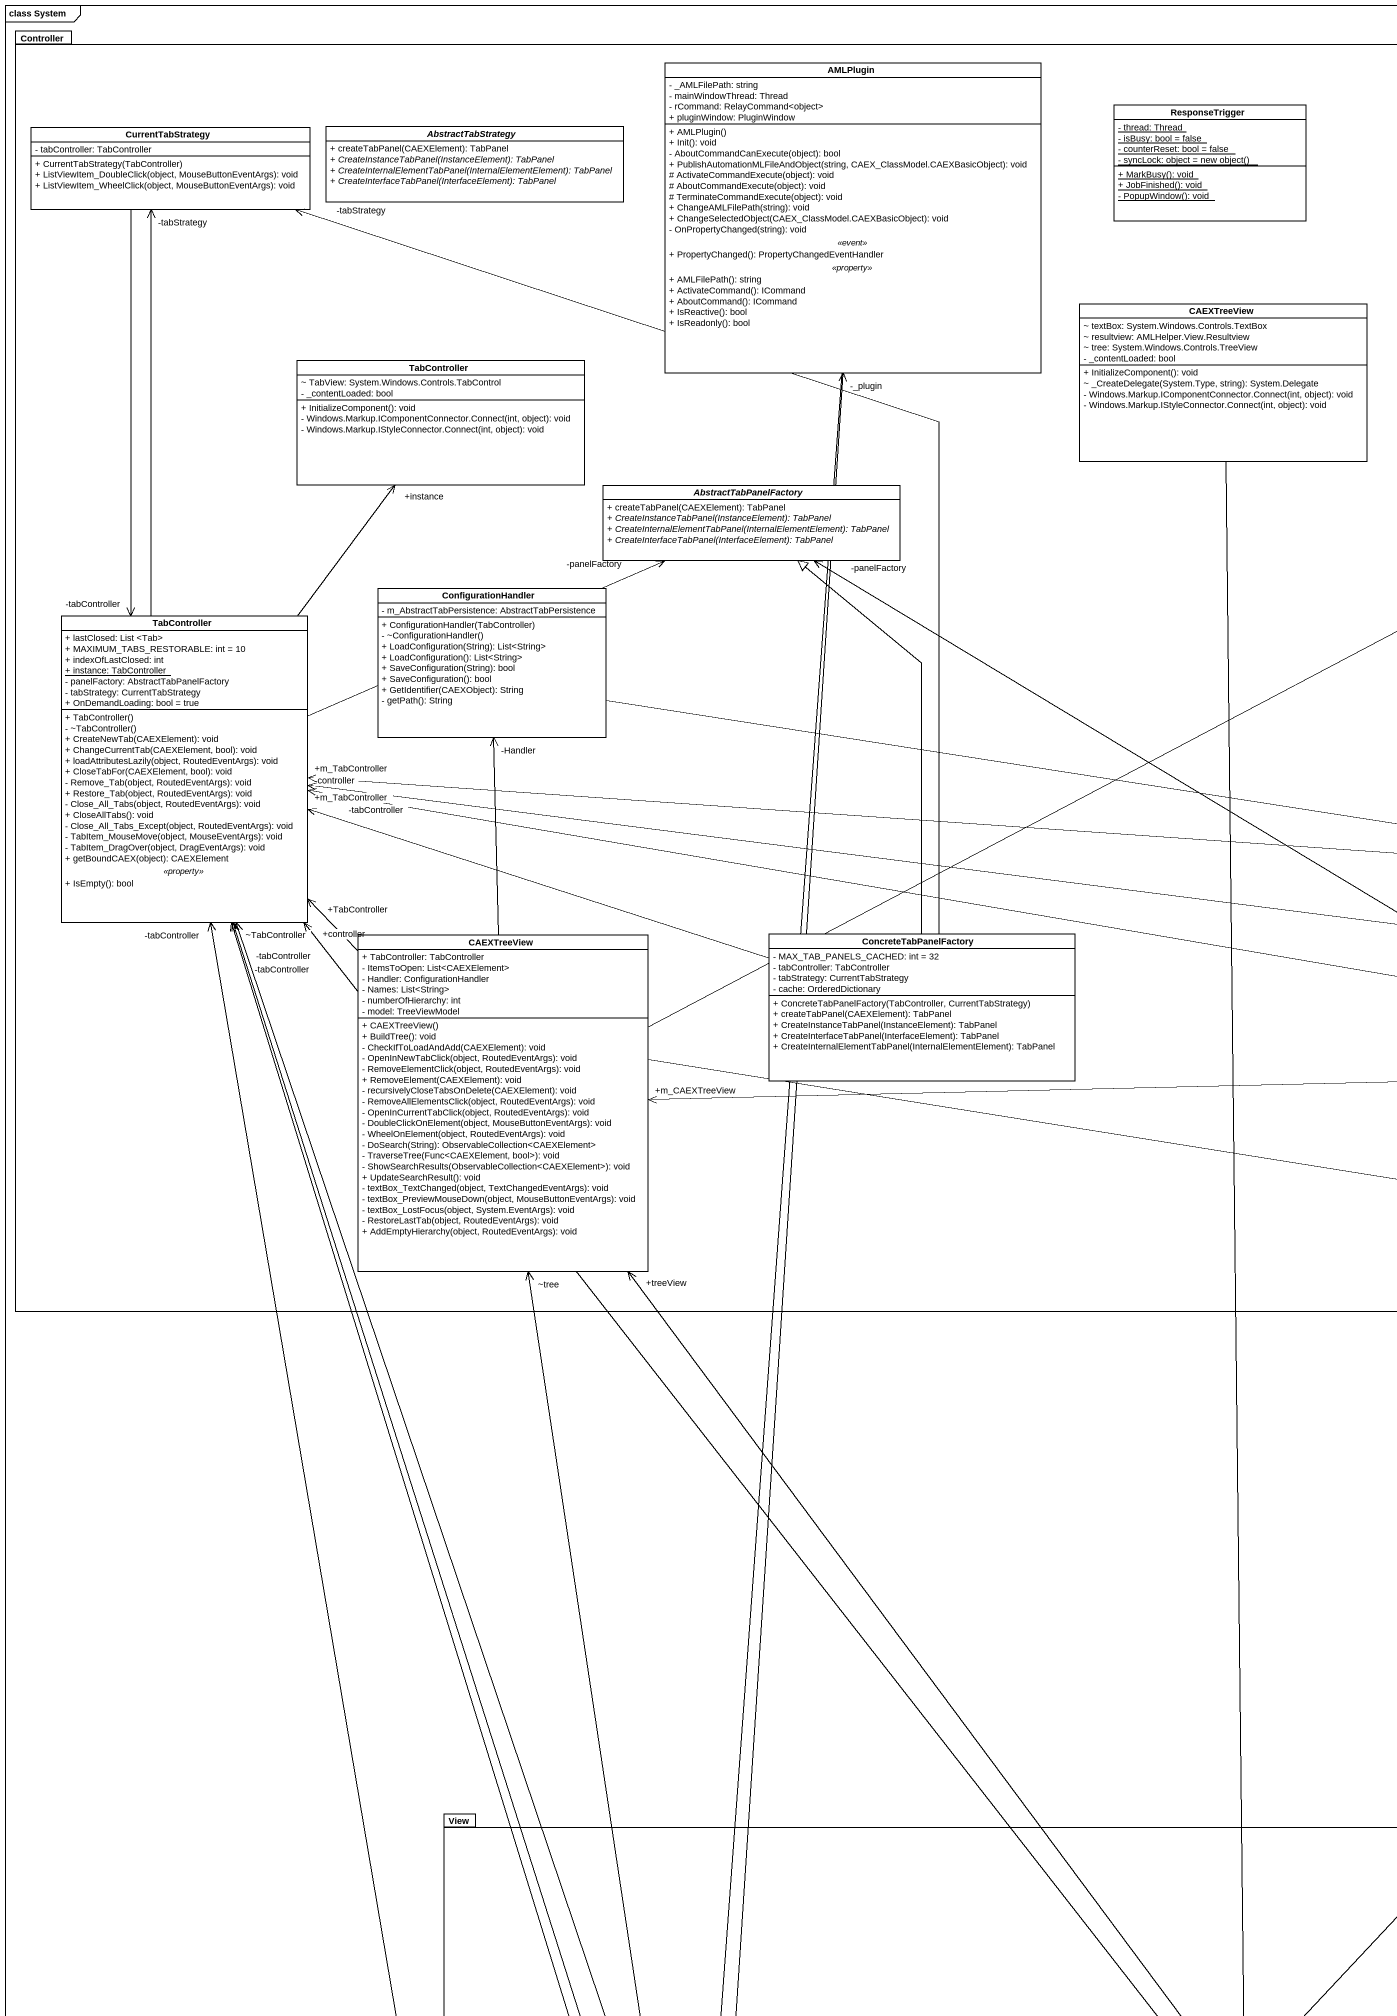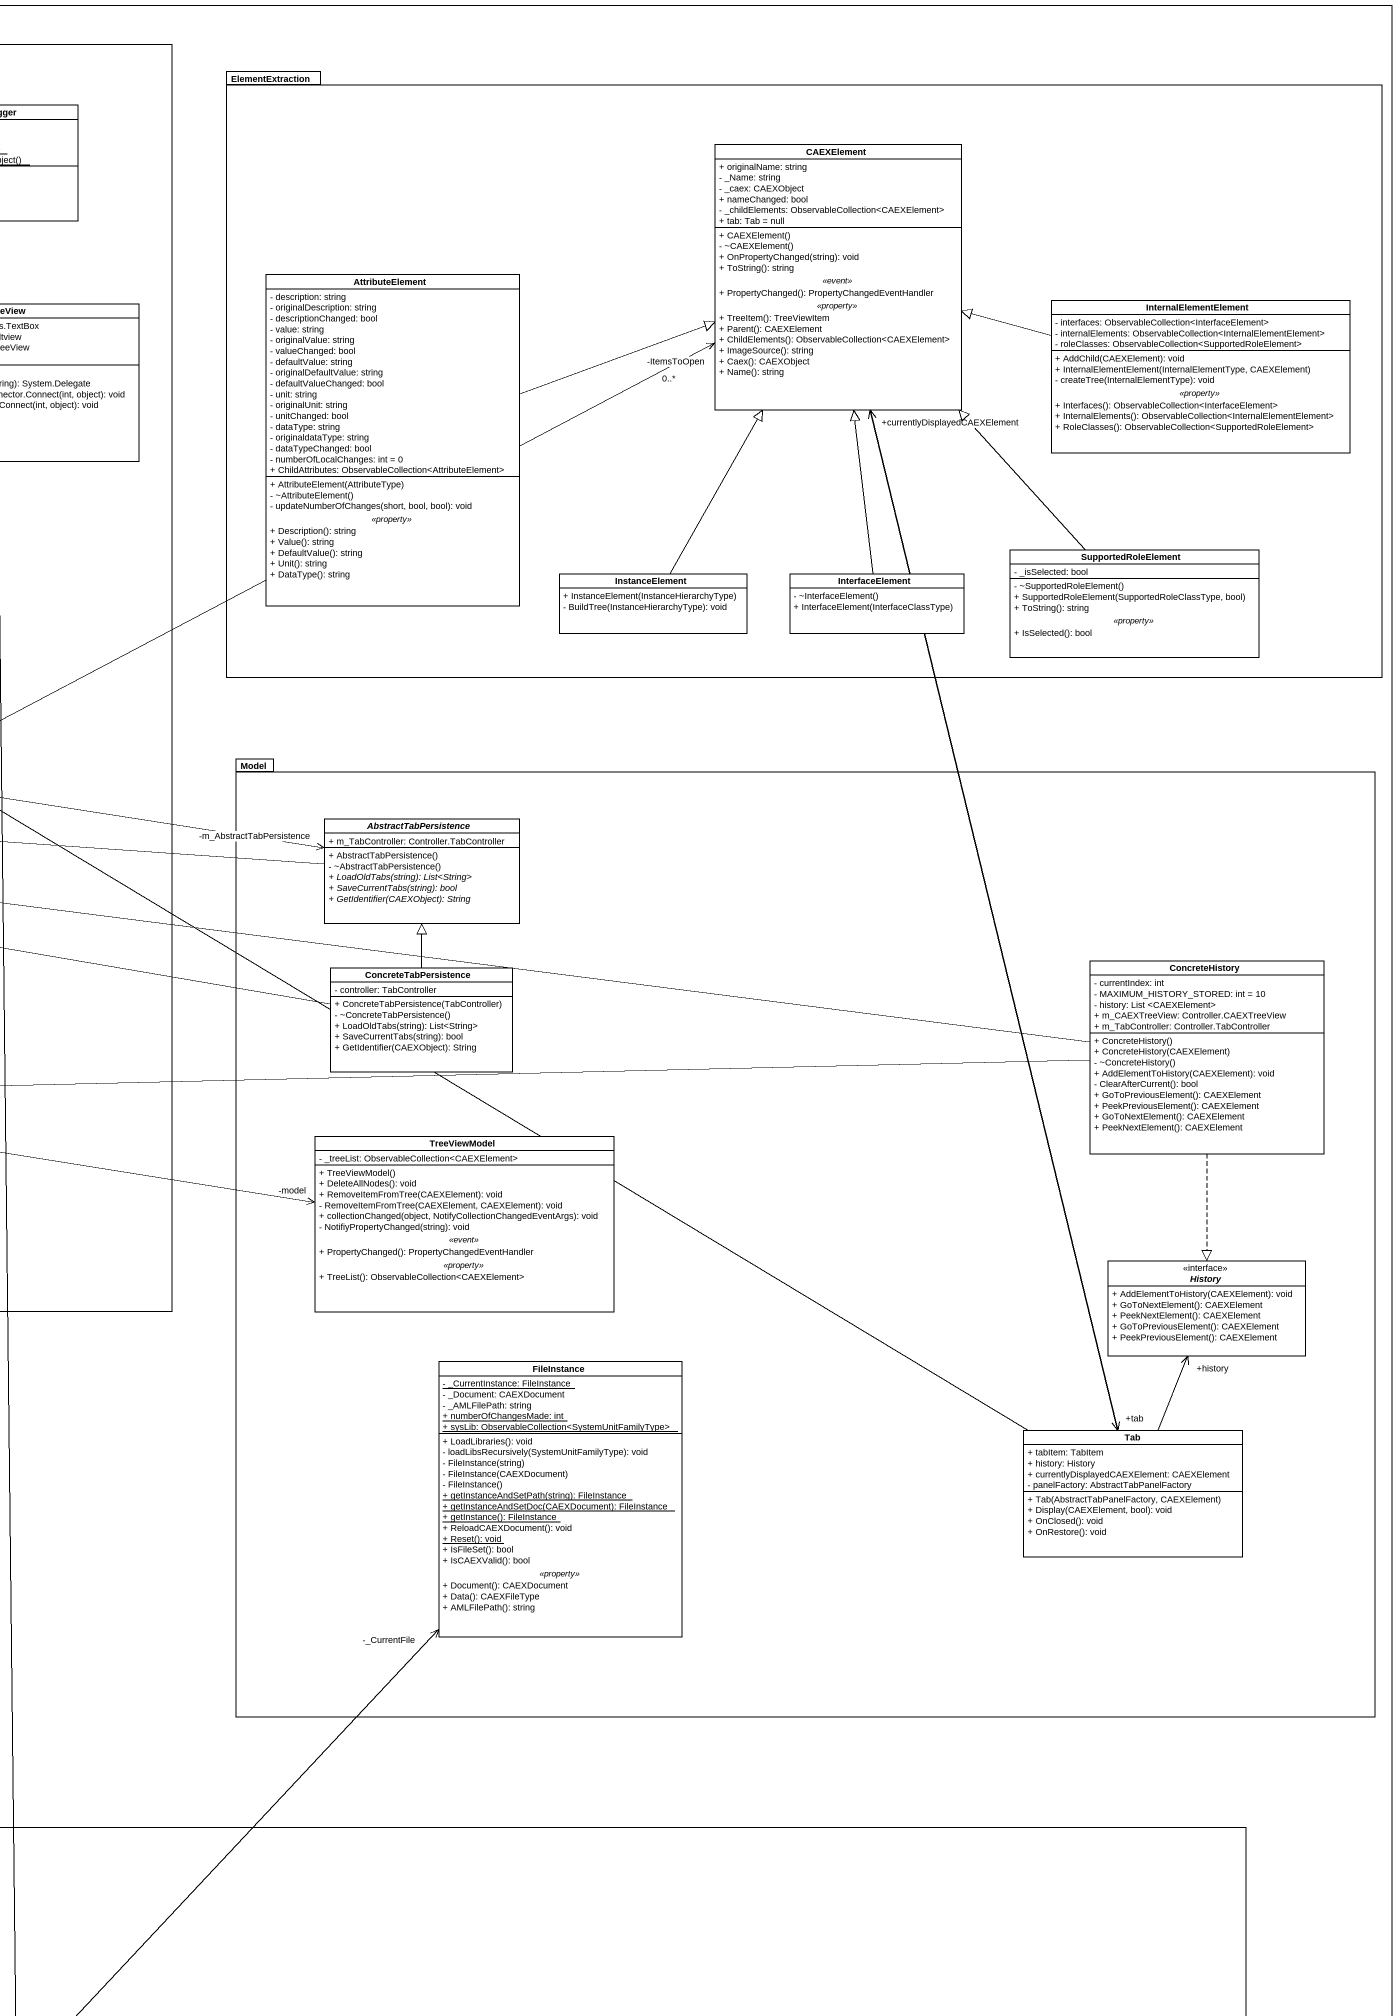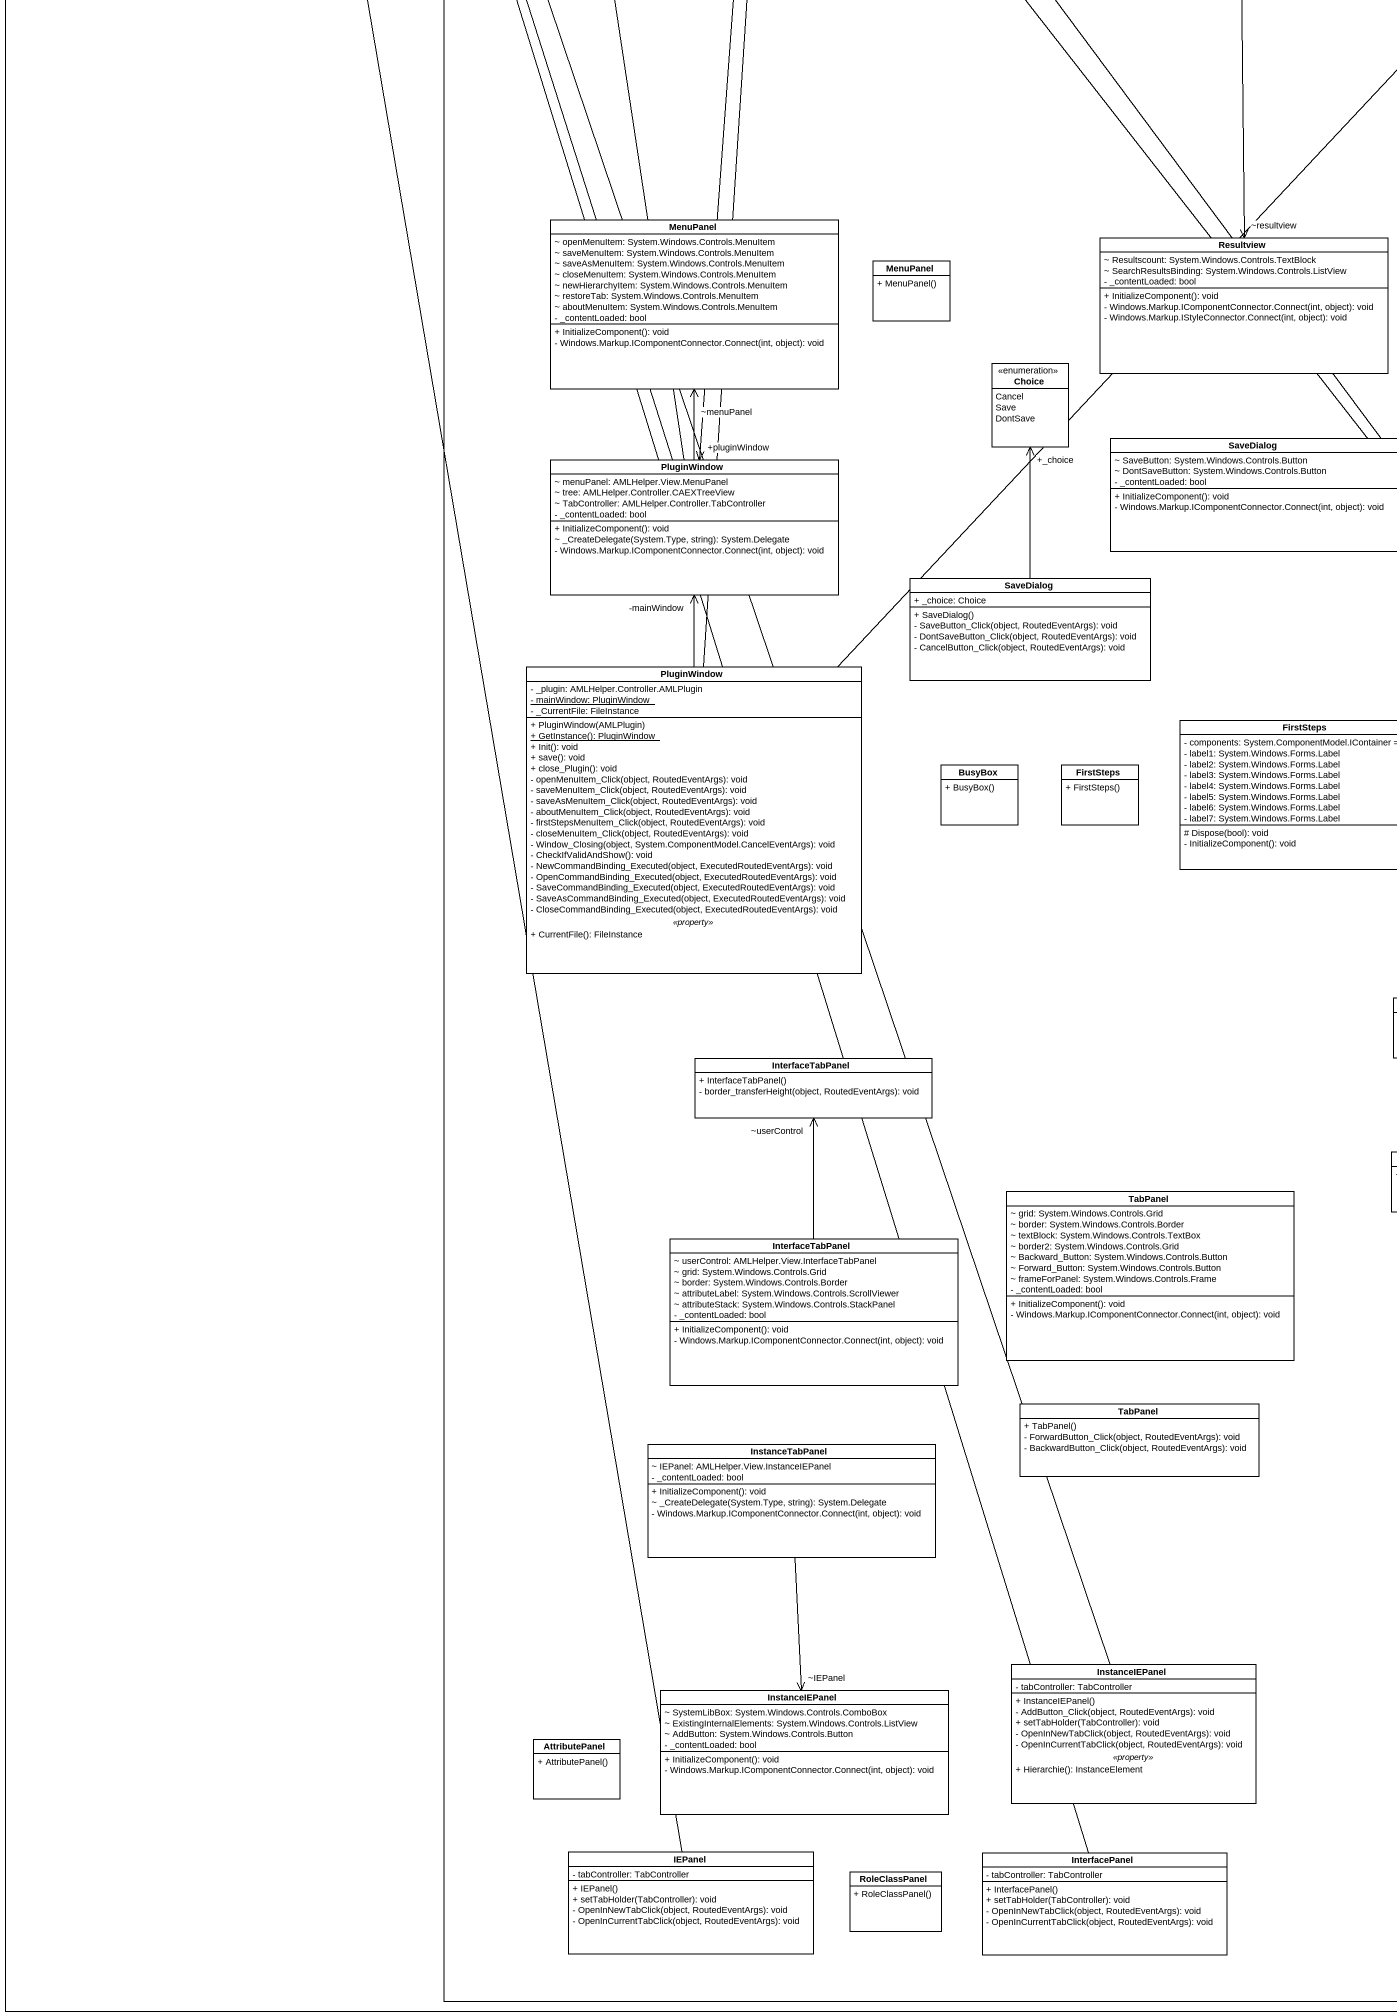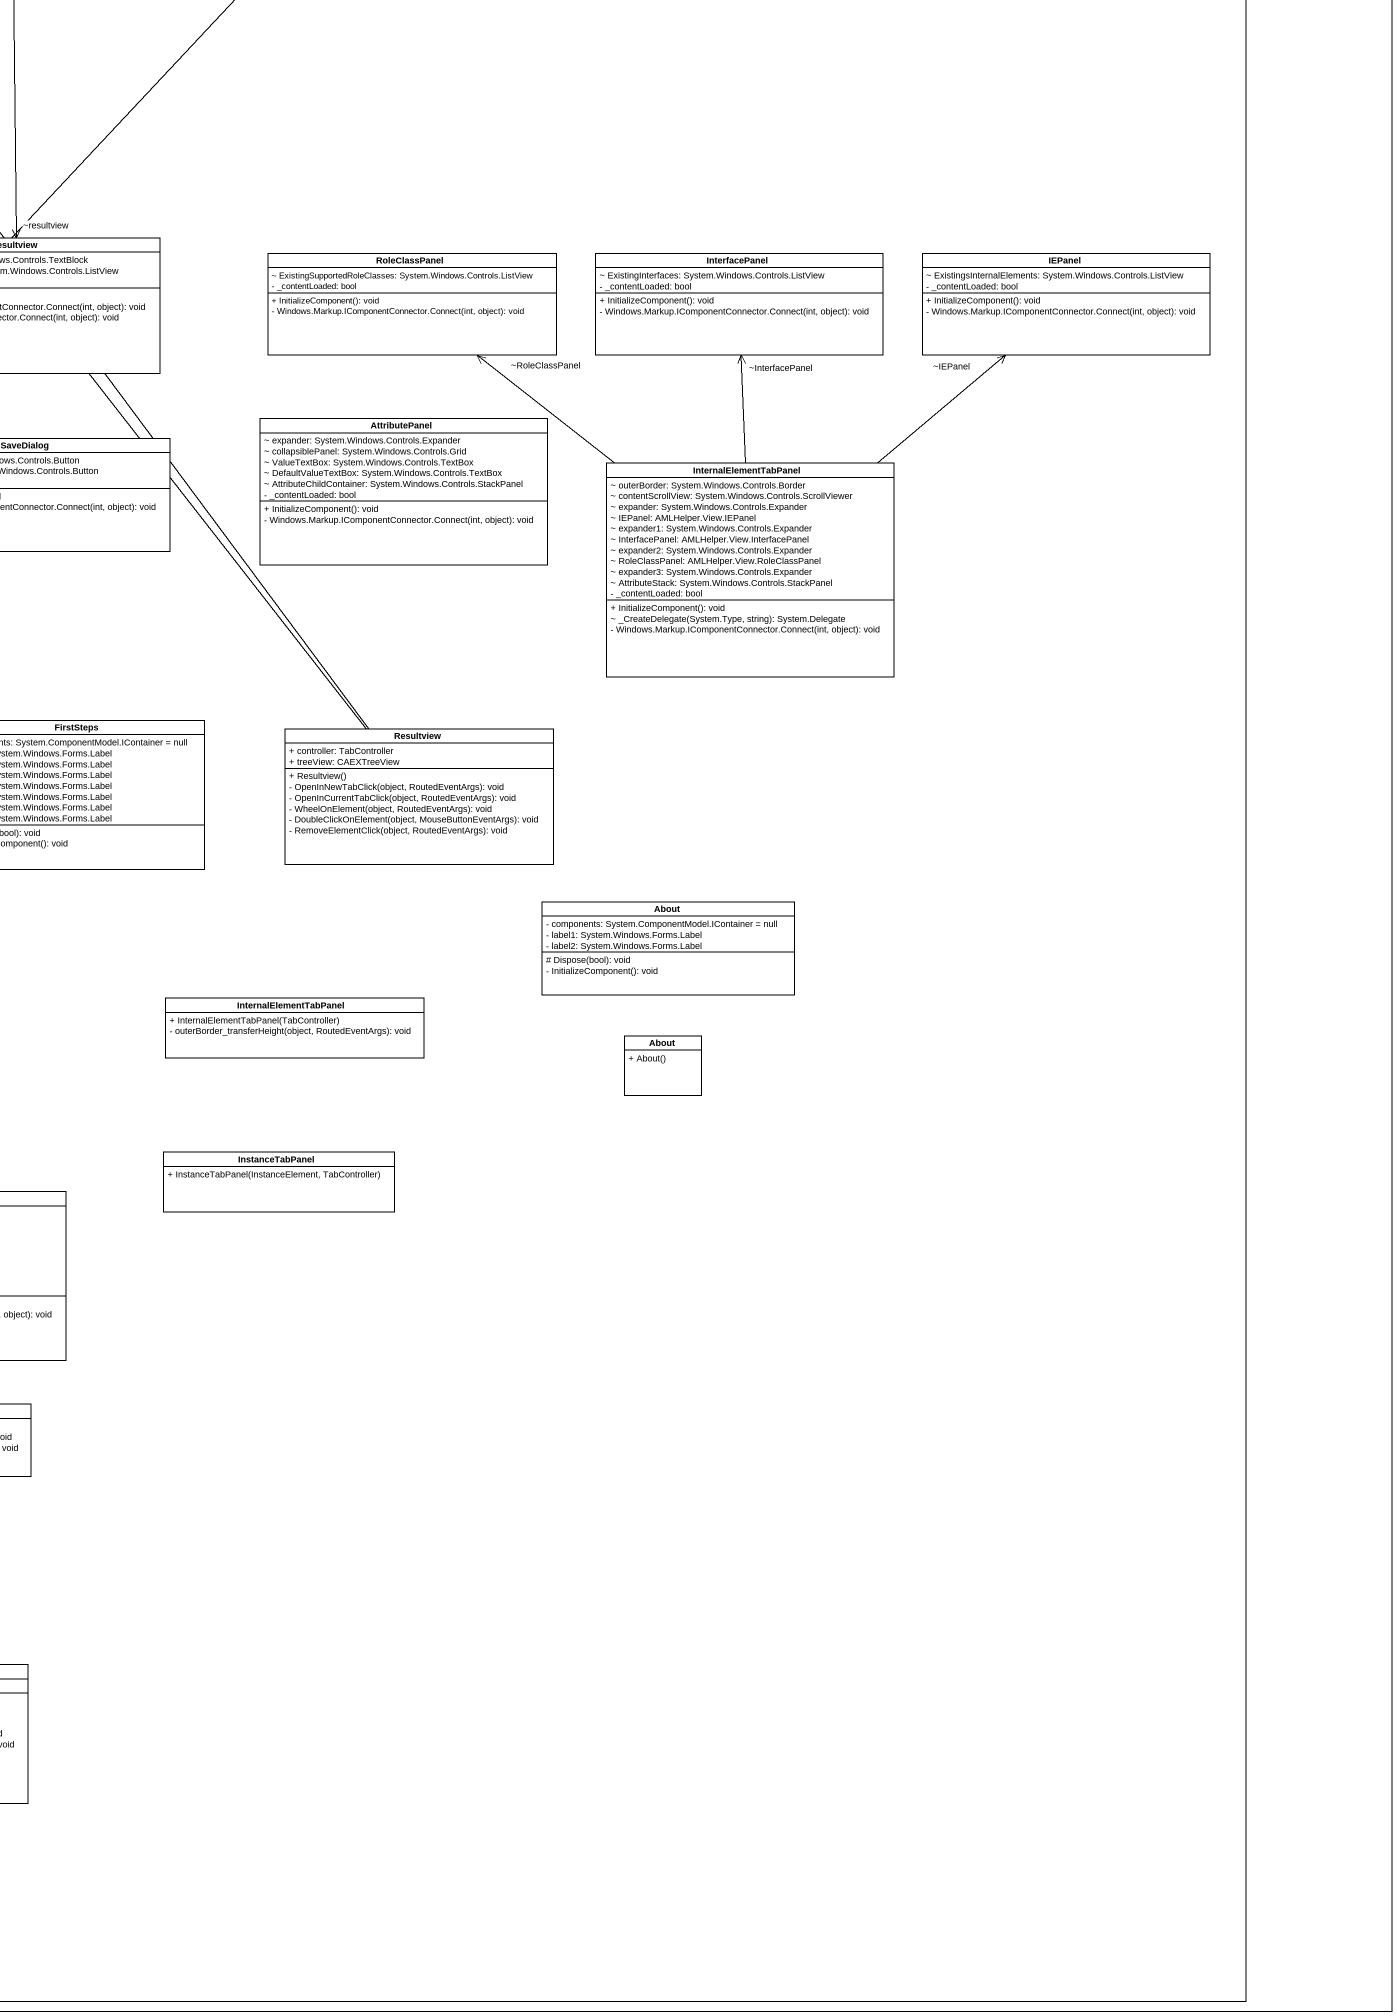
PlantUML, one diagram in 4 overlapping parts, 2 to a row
@startuml
mainframe class System
hide circle
hide empty members
skinparam classAttributeIconSize 0
package Controller {
  class AMLPlugin {
    - _AMLFilePath: string
    - mainWindowThread: Thread
    - rCommand: RelayCommand<object>
    + pluginWindow: PluginWindow
    --
    + AMLPlugin()
    + Init(): void
    - AboutCommandCanExecute(object): bool
    + PublishAutomationMLFileAndObject(string, CAEX_ClassModel.CAEXBasicObject): void
    # ActivateCommandExecute(object): void
    # AboutCommandExecute(object): void
    # TerminateCommandExecute(object): void
    + ChangeAMLFilePath(string): void
    + ChangeSelectedObject(CAEX_ClassModel.CAEXBasicObject): void
    - OnPropertyChanged(string): void
    .. <<event>> ..
    + PropertyChanged(): PropertyChangedEventHandler
    .. <<property>> ..
    + AMLFilePath(): string
    + ActivateCommand(): ICommand
    + AboutCommand(): ICommand
    + IsReactive(): bool
    + IsReadonly(): bool
  }
  class CurrentTabStrategy {
    - tabController: TabController
    + CurrentTabStrategy(TabController)
    + ListViewItem_DoubleClick(object, MouseButtonEventArgs): void
    + ListViewItem_WheelClick(object, MouseButtonEventArgs): void
  }
  abstract class AbstractTabStrategy {
    + createTabPanel(CAEXElement): TabPanel
    {abstract} + CreateInstanceTabPanel(InstanceElement): TabPanel
    {abstract} + CreateInternalElementTabPanel(InternalElementElement): TabPanel
    {abstract} + CreateInterfaceTabPanel(InterfaceElement): TabPanel
  }
  class ResponseTrigger {
    {static} - thread: Thread
    {static} - isBusy: bool = false
    {static} - counterReset: bool = false
    {static} {field} - syncLock: object = new object()
    {static} + MarkBusy(): void
    {static} + JobFinished(): void
    {static} - PopupWindow(): void
  }
  class CAEXTreeView {
    ~ textBox: System.Windows.Controls.TextBox
    ~ resultview: AMLHelper.View.Resultview
    ~ tree: System.Windows.Controls.TreeView
    - _contentLoaded: bool
    + InitializeComponent(): void
    ~ _CreateDelegate(System.Type, string): System.Delegate
    - Windows.Markup.IComponentConnector.Connect(int, object): void
    - Windows.Markup.IStyleConnector.Connect(int, object): void
  }
  class TabController {
    ~ TabView: System.Windows.Controls.TabControl
    - _contentLoaded: bool
    + InitializeComponent(): void
    - Windows.Markup.IComponentConnector.Connect(int, object): void
    - Windows.Markup.IStyleConnector.Connect(int, object): void
  }
  abstract class AbstractTabPanelFactory {
    + createTabPanel(CAEXElement): TabPanel
    {abstract} + CreateInstanceTabPanel(InstanceElement): TabPanel
    {abstract} + CreateInternalElementTabPanel(InternalElementElement): TabPanel
    {abstract} + CreateInterfaceTabPanel(InterfaceElement): TabPanel
  }
  class ConfigurationHandler {
    - m_AbstractTabPersistence: AbstractTabPersistence
    + ConfigurationHandler(TabController)
    - ~ConfigurationHandler()
    + LoadConfiguration(String): List<String>
    + LoadConfiguration(): List<String>
    + SaveConfiguration(String): bool
    + SaveConfiguration(): bool
    + GetIdentifier(CAEXObject): String
    - getPath(): String
  }
  class "TabController" as TabController_2 {
    + lastClosed: List <Tab>
    + MAXIMUM_TABS_RESTORABLE: int = 10
    + indexOfLastClosed: int
    {static} + instance: TabController
    - panelFactory: AbstractTabPanelFactory
    - tabStrategy: CurrentTabStrategy
    + OnDemandLoading: bool = true
    --
    + TabController()
    - ~TabController()
    + CreateNewTab(CAEXElement): void
    + ChangeCurrentTab(CAEXElement, bool): void
    + loadAttributesLazily(object, RoutedEventArgs): void
    + CloseTabFor(CAEXElement, bool): void
    - Remove_Tab(object, RoutedEventArgs): void
    + Restore_Tab(object, RoutedEventArgs): void
    - Close_All_Tabs(object, RoutedEventArgs): void
    + CloseAllTabs(): void
    - Close_All_Tabs_Except(object, RoutedEventArgs): void
    - TabItem_MouseMove(object, MouseEventArgs): void
    - TabItem_DragOver(object, DragEventArgs): void
    + getBoundCAEX(object): CAEXElement
    .. <<property>> ..
    + IsEmpty(): bool
  }
  class "CAEXTreeView" as CAEXTreeView_2 {
    + TabController: TabController
    - ItemsToOpen: List<CAEXElement>
    - Handler: ConfigurationHandler
    - Names: List<String>
    - numberOfHierarchy: int
    - model: TreeViewModel
    + CAEXTreeView()
    + BuildTree(): void
    - CheckIfToLoadAndAdd(CAEXElement): void
    - OpenInNewTabClick(object, RoutedEventArgs): void
    - RemoveElementClick(object, RoutedEventArgs): void
    + RemoveElement(CAEXElement): void
    - recursivelyCloseTabsOnDelete(CAEXElement): void
    - RemoveAllElementsClick(object, RoutedEventArgs): void
    - OpenInCurrentTabClick(object, RoutedEventArgs): void
    - DoubleClickOnElement(object, MouseButtonEventArgs): void
    - WheelOnElement(object, RoutedEventArgs): void
    - DoSearch(String): ObservableCollection<CAEXElement>
    - TraverseTree(Func<CAEXElement, bool>): void
    - ShowSearchResults(ObservableCollection<CAEXElement>): void
    + UpdateSearchResult(): void
    - textBox_TextChanged(object, TextChangedEventArgs): void
    - textBox_PreviewMouseDown(object, MouseButtonEventArgs): void
    - textBox_LostFocus(object, System.EventArgs): void
    - RestoreLastTab(object, RoutedEventArgs): void
    + AddEmptyHierarchy(object, RoutedEventArgs): void
  }
  class ConcreteTabPanelFactory {
    - MAX_TAB_PANELS_CACHED: int = 32
    - tabController: TabController
    - tabStrategy: CurrentTabStrategy
    - cache: OrderedDictionary
    + ConcreteTabPanelFactory(TabController, CurrentTabStrategy)
    + createTabPanel(CAEXElement): TabPanel
    + CreateInstanceTabPanel(InstanceElement): TabPanel
    + CreateInterfaceTabPanel(InterfaceElement): TabPanel
    + CreateInternalElementTabPanel(InternalElementElement): TabPanel
  }
}
package ElementExtraction {
  class CAEXElement {
    + originalName: string
    - _Name: string
    - _caex: CAEXObject
    + nameChanged: bool
    - _childElements: ObservableCollection<CAEXElement>
    + tab: Tab = null
    --
    + CAEXElement()
    - ~CAEXElement()
    + OnPropertyChanged(string): void
    + ToString(): string
    .. <<event>> ..
    + PropertyChanged(): PropertyChangedEventHandler
    .. <<property>> ..
    + TreeItem(): TreeViewItem
    + Parent(): CAEXElement
    + ChildElements(): ObservableCollection<CAEXElement>
    + ImageSource(): string
    + Caex(): CAEXObject
    + Name(): string
  }
  class AttributeElement {
    - description: string
    - originalDescription: string
    - descriptionChanged: bool
    - value: string
    - originalValue: string
    - valueChanged: bool
    - defaultValue: string
    - originalDefaultValue: string
    - defaultValueChanged: bool
    - unit: string
    - originalUnit: string
    - unitChanged: bool
    - dataType: string
    - originaldataType: string
    - dataTypeChanged: bool
    - numberOfLocalChanges: int = 0
    + ChildAttributes: ObservableCollection<AttributeElement>
    --
    + AttributeElement(AttributeType)
    - ~AttributeElement()
    - updateNumberOfChanges(short, bool, bool): void
    .. <<property>> ..
    + Description(): string
    + Value(): string
    + DefaultValue(): string
    + Unit(): string
    + DataType(): string
  }
  class InternalElementElement {
    - interfaces: ObservableCollection<InterfaceElement>
    - internalElements: ObservableCollection<InternalElementElement>
    - roleClasses: ObservableCollection<SupportedRoleElement>
    --
    + AddChild(CAEXElement): void
    + InternalElementElement(InternalElementType, CAEXElement)
    - createTree(InternalElementType): void
    .. <<property>> ..
    + Interfaces(): ObservableCollection<InterfaceElement>
    + InternalElements(): ObservableCollection<InternalElementElement>
    + RoleClasses(): ObservableCollection<SupportedRoleElement>
  }
  class SupportedRoleElement {
    - _isSelected: bool
    --
    - ~SupportedRoleElement()
    + SupportedRoleElement(SupportedRoleClassType, bool)
    + ToString(): string
    .. <<property>> ..
    + IsSelected(): bool
  }
  class InstanceElement {
    + InstanceElement(InstanceHierarchyType)
    - BuildTree(InstanceHierarchyType): void
  }
  class InterfaceElement {
    - ~InterfaceElement()
    + InterfaceElement(InterfaceClassType)
  }
}
package Model {
  abstract class AbstractTabPersistence {
    + m_TabController: Controller.TabController
    + AbstractTabPersistence()
    - ~AbstractTabPersistence()
    {abstract} + LoadOldTabs(string): List<String>
    {abstract} + SaveCurrentTabs(string): bool
    {abstract} + GetIdentifier(CAEXObject): String
  }
  class ConcreteTabPersistence {
    - controller: TabController
    + ConcreteTabPersistence(TabController)
    - ~ConcreteTabPersistence()
    + LoadOldTabs(string): List<String>
    + SaveCurrentTabs(string): bool
    + GetIdentifier(CAEXObject): String
  }
  class ConcreteHistory {
    - currentIndex: int
    - MAXIMUM_HISTORY_STORED: int = 10
    - history: List <CAEXElement>
    + m_CAEXTreeView: Controller.CAEXTreeView
    + m_TabController: Controller.TabController
    + ConcreteHistory()
    + ConcreteHistory(CAEXElement)
    - ~ConcreteHistory()
    + AddElementToHistory(CAEXElement): void
    - ClearAfterCurrent(): bool
    + GoToPreviousElement(): CAEXElement
    + PeekPreviousElement(): CAEXElement
    + GoToNextElement(): CAEXElement
    + PeekNextElement(): CAEXElement
  }
  class TreeViewModel {
    - _treeList: ObservableCollection<CAEXElement>
    --
    + TreeViewModel()
    + DeleteAllNodes(): void
    + RemoveItemFromTree(CAEXElement): void
    - RemoveItemFromTree(CAEXElement, CAEXElement): void
    + collectionChanged(object, NotifyCollectionChangedEventArgs): void
    - NotifiyPropertyChanged(string): void
    .. <<event>> ..
    + PropertyChanged(): PropertyChangedEventHandler
    .. <<property>> ..
    + TreeList(): ObservableCollection<CAEXElement>
  }
  interface History {
    + AddElementToHistory(CAEXElement): void
    + GoToNextElement(): CAEXElement
    + PeekNextElement(): CAEXElement
    + GoToPreviousElement(): CAEXElement
    + PeekPreviousElement(): CAEXElement
  }
  class FileInstance {
    {static} - _CurrentInstance: FileInstance
    - _Document: CAEXDocument
    - _AMLFilePath: string
    {static} + numberOfChangesMade: int
    {static} + sysLib: ObservableCollection<SystemUnitFamilyType>
    --
    + LoadLibraries(): void
    - loadLibsRecursively(SystemUnitFamilyType): void
    - FileInstance(string)
    - FileInstance(CAEXDocument)
    - FileInstance()
    {static} + getInstanceAndSetPath(string): FileInstance
    {static} + getInstanceAndSetDoc(CAEXDocument): FileInstance
    {static} + getInstance(): FileInstance
    + ReloadCAEXDocument(): void
    {static} + Reset(): void
    + IsFileSet(): bool
    + IsCAEXValid(): bool
    .. <<property>> ..
    + Document(): CAEXDocument
    + Data(): CAEXFileType
    + AMLFilePath(): string
  }
  class Tab {
    + tabItem: TabItem
    + history: History
    + currentlyDisplayedCAEXElement: CAEXElement
    - panelFactory: AbstractTabPanelFactory
    + Tab(AbstractTabPanelFactory, CAEXElement)
    + Display(CAEXElement, bool): void
    + OnClosed(): void
    + OnRestore(): void
  }
}
package View {
  class MenuPanel {
    ~ openMenuItem: System.Windows.Controls.MenuItem
    ~ saveMenuItem: System.Windows.Controls.MenuItem
    ~ saveAsMenuItem: System.Windows.Controls.MenuItem
    ~ closeMenuItem: System.Windows.Controls.MenuItem
    ~ newHierarchyItem: System.Windows.Controls.MenuItem
    ~ restoreTab: System.Windows.Controls.MenuItem
    ~ aboutMenuItem: System.Windows.Controls.MenuItem
    - _contentLoaded: bool
    + InitializeComponent(): void
    - Windows.Markup.IComponentConnector.Connect(int, object): void
  }
  class "MenuPanel" as MenuPanel_2 {
    + MenuPanel()
  }
  class Resultview {
    ~ Resultscount: System.Windows.Controls.TextBlock
    ~ SearchResultsBinding: System.Windows.Controls.ListView
    - _contentLoaded: bool
    + InitializeComponent(): void
    - Windows.Markup.IComponentConnector.Connect(int, object): void
    - Windows.Markup.IStyleConnector.Connect(int, object): void
  }
  class RoleClassPanel {
    ~ ExistingSupportedRoleClasses: System.Windows.Controls.ListView
    - _contentLoaded: bool
    + InitializeComponent(): void
    - Windows.Markup.IComponentConnector.Connect(int, object): void
  }
  class InterfacePanel {
    ~ ExistingInterfaces: System.Windows.Controls.ListView
    - _contentLoaded: bool
    + InitializeComponent(): void
    - Windows.Markup.IComponentConnector.Connect(int, object): void
  }
  class IEPanel {
    ~ ExistingsInternalElements: System.Windows.Controls.ListView
    - _contentLoaded: bool
    + InitializeComponent(): void
    - Windows.Markup.IComponentConnector.Connect(int, object): void
  }
  enum Choice {
    Cancel
    Save
    DontSave
  }
  class AttributePanel {
    ~ expander: System.Windows.Controls.Expander
    ~ collapsiblePanel: System.Windows.Controls.Grid
    ~ ValueTextBox: System.Windows.Controls.TextBox
    ~ DefaultValueTextBox: System.Windows.Controls.TextBox
    ~ AttributeChildContainer: System.Windows.Controls.StackPanel
    - _contentLoaded: bool
    + InitializeComponent(): void
    - Windows.Markup.IComponentConnector.Connect(int, object): void
  }
  class SaveDialog {
    ~ SaveButton: System.Windows.Controls.Button
    ~ DontSaveButton: System.Windows.Controls.Button
    - _contentLoaded: bool
    + InitializeComponent(): void
    - Windows.Markup.IComponentConnector.Connect(int, object): void
  }
  class PluginWindow {
    ~ menuPanel: AMLHelper.View.MenuPanel
    ~ tree: AMLHelper.Controller.CAEXTreeView
    ~ TabController: AMLHelper.Controller.TabController
    - _contentLoaded: bool
    + InitializeComponent(): void
    ~ _CreateDelegate(System.Type, string): System.Delegate
    - Windows.Markup.IComponentConnector.Connect(int, object): void
  }
  class InternalElementTabPanel {
    ~ outerBorder: System.Windows.Controls.Border
    ~ contentScrollView: System.Windows.Controls.ScrollViewer
    ~ expander: System.Windows.Controls.Expander
    ~ IEPanel: AMLHelper.View.IEPanel
    ~ expander1: System.Windows.Controls.Expander
    ~ InterfacePanel: AMLHelper.View.InterfacePanel
    ~ expander2: System.Windows.Controls.Expander
    ~ RoleClassPanel: AMLHelper.View.RoleClassPanel
    ~ expander3: System.Windows.Controls.Expander
    ~ AttributeStack: System.Windows.Controls.StackPanel
    - _contentLoaded: bool
    + InitializeComponent(): void
    ~ _CreateDelegate(System.Type, string): System.Delegate
    - Windows.Markup.IComponentConnector.Connect(int, object): void
  }
  class "SaveDialog" as SaveDialog_2 {
    + _choice: Choice
    + SaveDialog()
    - SaveButton_Click(object, RoutedEventArgs): void
    - DontSaveButton_Click(object, RoutedEventArgs): void
    - CancelButton_Click(object, RoutedEventArgs): void
  }
  class "PluginWindow" as PluginWindow_2 {
    - _plugin: AMLHelper.Controller.AMLPlugin
    {static} - mainWindow: PluginWindow
    - _CurrentFile: FileInstance
    --
    + PluginWindow(AMLPlugin)
    {static} + GetInstance(): PluginWindow
    + Init(): void
    + save(): void
    + close_Plugin(): void
    - openMenuItem_Click(object, RoutedEventArgs): void
    - saveMenuItem_Click(object, RoutedEventArgs): void
    - saveAsMenuItem_Click(object, RoutedEventArgs): void
    - aboutMenuItem_Click(object, RoutedEventArgs): void
    - firstStepsMenuItem_Click(object, RoutedEventArgs): void
    - closeMenuItem_Click(object, RoutedEventArgs): void
    - Window_Closing(object, System.ComponentModel.CancelEventArgs): void
    - CheckIfValidAndShow(): void
    - NewCommandBinding_Executed(object, ExecutedRoutedEventArgs): void
    - OpenCommandBinding_Executed(object, ExecutedRoutedEventArgs): void
    - SaveCommandBinding_Executed(object, ExecutedRoutedEventArgs): void
    - SaveAsCommandBinding_Executed(object, ExecutedRoutedEventArgs): void
    - CloseCommandBinding_Executed(object, ExecutedRoutedEventArgs): void
    .. <<property>> ..
    + CurrentFile(): FileInstance
  }
  class FirstSteps {
    - components: System.ComponentModel.IContainer = null
    - label1: System.Windows.Forms.Label
    - label2: System.Windows.Forms.Label
    - label3: System.Windows.Forms.Label
    - label4: System.Windows.Forms.Label
    - label5: System.Windows.Forms.Label
    - label6: System.Windows.Forms.Label
    - label7: System.Windows.Forms.Label
    # Dispose(bool): void
    - InitializeComponent(): void
  }
  class "Resultview" as Resultview_2 {
    + controller: TabController
    + treeView: CAEXTreeView
    + Resultview()
    - OpenInNewTabClick(object, RoutedEventArgs): void
    - OpenInCurrentTabClick(object, RoutedEventArgs): void
    - WheelOnElement(object, RoutedEventArgs): void
    - DoubleClickOnElement(object, MouseButtonEventArgs): void
    - RemoveElementClick(object, RoutedEventArgs): void
  }
  class BusyBox {
    + BusyBox()
  }
  class "FirstSteps" as FirstSteps_2 {
    + FirstSteps()
  }
  class About {
    - components: System.ComponentModel.IContainer = null
    - label1: System.Windows.Forms.Label
    - label2: System.Windows.Forms.Label
    # Dispose(bool): void
    - InitializeComponent(): void
  }
  class "InternalElementTabPanel" as InternalElementTabPanel_2 {
    + InternalElementTabPanel(TabController)
    - outerBorder_transferHeight(object, RoutedEventArgs): void
  }
  class "About" as About_2 {
    + About()
  }
  class InterfaceTabPanel {
    + InterfaceTabPanel()
    - border_transferHeight(object, RoutedEventArgs): void
  }
  class InstanceTabPanel {
    + InstanceTabPanel(InstanceElement, TabController)
  }
  class TabPanel {
    ~ grid: System.Windows.Controls.Grid
    ~ border: System.Windows.Controls.Border
    ~ textBlock: System.Windows.Controls.TextBox
    ~ border2: System.Windows.Controls.Grid
    ~ Backward_Button: System.Windows.Controls.Button
    ~ Forward_Button: System.Windows.Controls.Button
    ~ frameForPanel: System.Windows.Controls.Frame
    - _contentLoaded: bool
    + InitializeComponent(): void
    - Windows.Markup.IComponentConnector.Connect(int, object): void
  }
  class "InterfaceTabPanel" as InterfaceTabPanel_2 {
    ~ userControl: AMLHelper.View.InterfaceTabPanel
    ~ grid: System.Windows.Controls.Grid
    ~ border: System.Windows.Controls.Border
    ~ attributeLabel: System.Windows.Controls.ScrollViewer
    ~ attributeStack: System.Windows.Controls.StackPanel
    - _contentLoaded: bool
    + InitializeComponent(): void
    - Windows.Markup.IComponentConnector.Connect(int, object): void
  }
  class "TabPanel" as TabPanel_2 {
    + TabPanel()
    - ForwardButton_Click(object, RoutedEventArgs): void
    - BackwardButton_Click(object, RoutedEventArgs): void
  }
  class "InstanceTabPanel" as InstanceTabPanel_2 {
    ~ IEPanel: AMLHelper.View.InstanceIEPanel
    - _contentLoaded: bool
    + InitializeComponent(): void
    ~ _CreateDelegate(System.Type, string): System.Delegate
    - Windows.Markup.IComponentConnector.Connect(int, object): void
  }
  class InstanceIEPanel {
    ~ SystemLibBox: System.Windows.Controls.ComboBox
    ~ ExistingInternalElements: System.Windows.Controls.ListView
    ~ AddButton: System.Windows.Controls.Button
    - _contentLoaded: bool
    + InitializeComponent(): void
    - Windows.Markup.IComponentConnector.Connect(int, object): void
  }
  class "InstanceIEPanel" as InstanceIEPanel_2 {
    - tabController: TabController
    --
    + InstanceIEPanel()
    - AddButton_Click(object, RoutedEventArgs): void
    + setTabHolder(TabController): void
    - OpenInNewTabClick(object, RoutedEventArgs): void
    - OpenInCurrentTabClick(object, RoutedEventArgs): void
    .. <<property>> ..
    + Hierarchie(): InstanceElement
  }
  class "AttributePanel" as AttributePanel_2 {
    + AttributePanel()
  }
  class "IEPanel" as IEPanel_2 {
    - tabController: TabController
    + IEPanel()
    + setTabHolder(TabController): void
    - OpenInNewTabClick(object, RoutedEventArgs): void
    - OpenInCurrentTabClick(object, RoutedEventArgs): void
  }
  class "RoleClassPanel" as RoleClassPanel_2 {
    + RoleClassPanel()
  }
  class "InterfacePanel" as InterfacePanel_2 {
    - tabController: TabController
    + InterfacePanel()
    + setTabHolder(TabController): void
    - OpenInNewTabClick(object, RoutedEventArgs): void
    - OpenInCurrentTabClick(object, RoutedEventArgs): void
  }
}
AMLPlugin --> "+pluginWindow" PluginWindow
CurrentTabStrategy --> "-tabController" TabController_2
CAEXElement --> "+tab" Tab
AttributeElement -right-|> CAEXElement
CAEXTreeView --> "~resultview" Resultview
InternalElementElement -left-|> CAEXElement
SupportedRoleElement -up-|> CAEXElement
ConfigurationHandler -right-> "-m_AbstractTabPersistence" AbstractTabPersistence
InstanceElement -up-|> CAEXElement
InterfaceElement -up-|> CAEXElement
TabController_2 -up-> "-tabStrategy" CurrentTabStrategy
TabController_2 -up-> "+instance" TabController
TabController_2 -right-> "-panelFactory" AbstractTabPanelFactory
AbstractTabPersistence -left-> "+m_TabController" TabController_2
CAEXTreeView_2 -right-> "-ItemsToOpen\n0..*" CAEXElement
CAEXTreeView_2 -up-> "-Handler" ConfigurationHandler
CAEXTreeView_2 -up-> "+TabController" TabController_2
CAEXTreeView_2 -right-> "-model" TreeViewModel
ConcreteTabPanelFactory -up-> "-tabStrategy" CurrentTabStrategy
ConcreteTabPanelFactory -up-|> AbstractTabPanelFactory
ConcreteTabPanelFactory -left-> "-tabController" TabController_2
ConcreteTabPersistence -left-> "-controller" TabController_2
ConcreteTabPersistence -up-|> AbstractTabPersistence
ConcreteHistory -left-> "+m_TabController" TabController_2
ConcreteHistory -left-> "+m_CAEXTreeView" CAEXTreeView_2
ConcreteHistory ..|> History
Tab -up-> "+currentlyDisplayedCAEXElement" CAEXElement
Tab -up-> "-panelFactory" AbstractTabPanelFactory
Tab -up-> "+history" History
PluginWindow -up-> "~TabController" TabController_2
PluginWindow -up-> "~tree" CAEXTreeView_2
PluginWindow -up-> "~menuPanel" MenuPanel
InternalElementTabPanel -up-> "~RoleClassPanel" RoleClassPanel
InternalElementTabPanel -up-> "~InterfacePanel" InterfacePanel
InternalElementTabPanel -up-> "~IEPanel" IEPanel
SaveDialog_2 -up-> "+_choice" Choice
PluginWindow_2 -up-> "-_plugin" AMLPlugin
PluginWindow_2 -up-> "-_CurrentFile" FileInstance
PluginWindow_2 -up-> "-mainWindow" PluginWindow
Resultview_2 -up-> "+controller" TabController_2
Resultview_2 -up-> "+treeView" CAEXTreeView_2
InterfaceTabPanel_2 -up-> "~userControl" InterfaceTabPanel
InstanceTabPanel_2 --> "~IEPanel" InstanceIEPanel
InstanceIEPanel_2 -up-> "-tabController" TabController_2
IEPanel_2 -up-> "-tabController" TabController_2
InterfacePanel_2 -up-> "-tabController" TabController_2
@enduml
